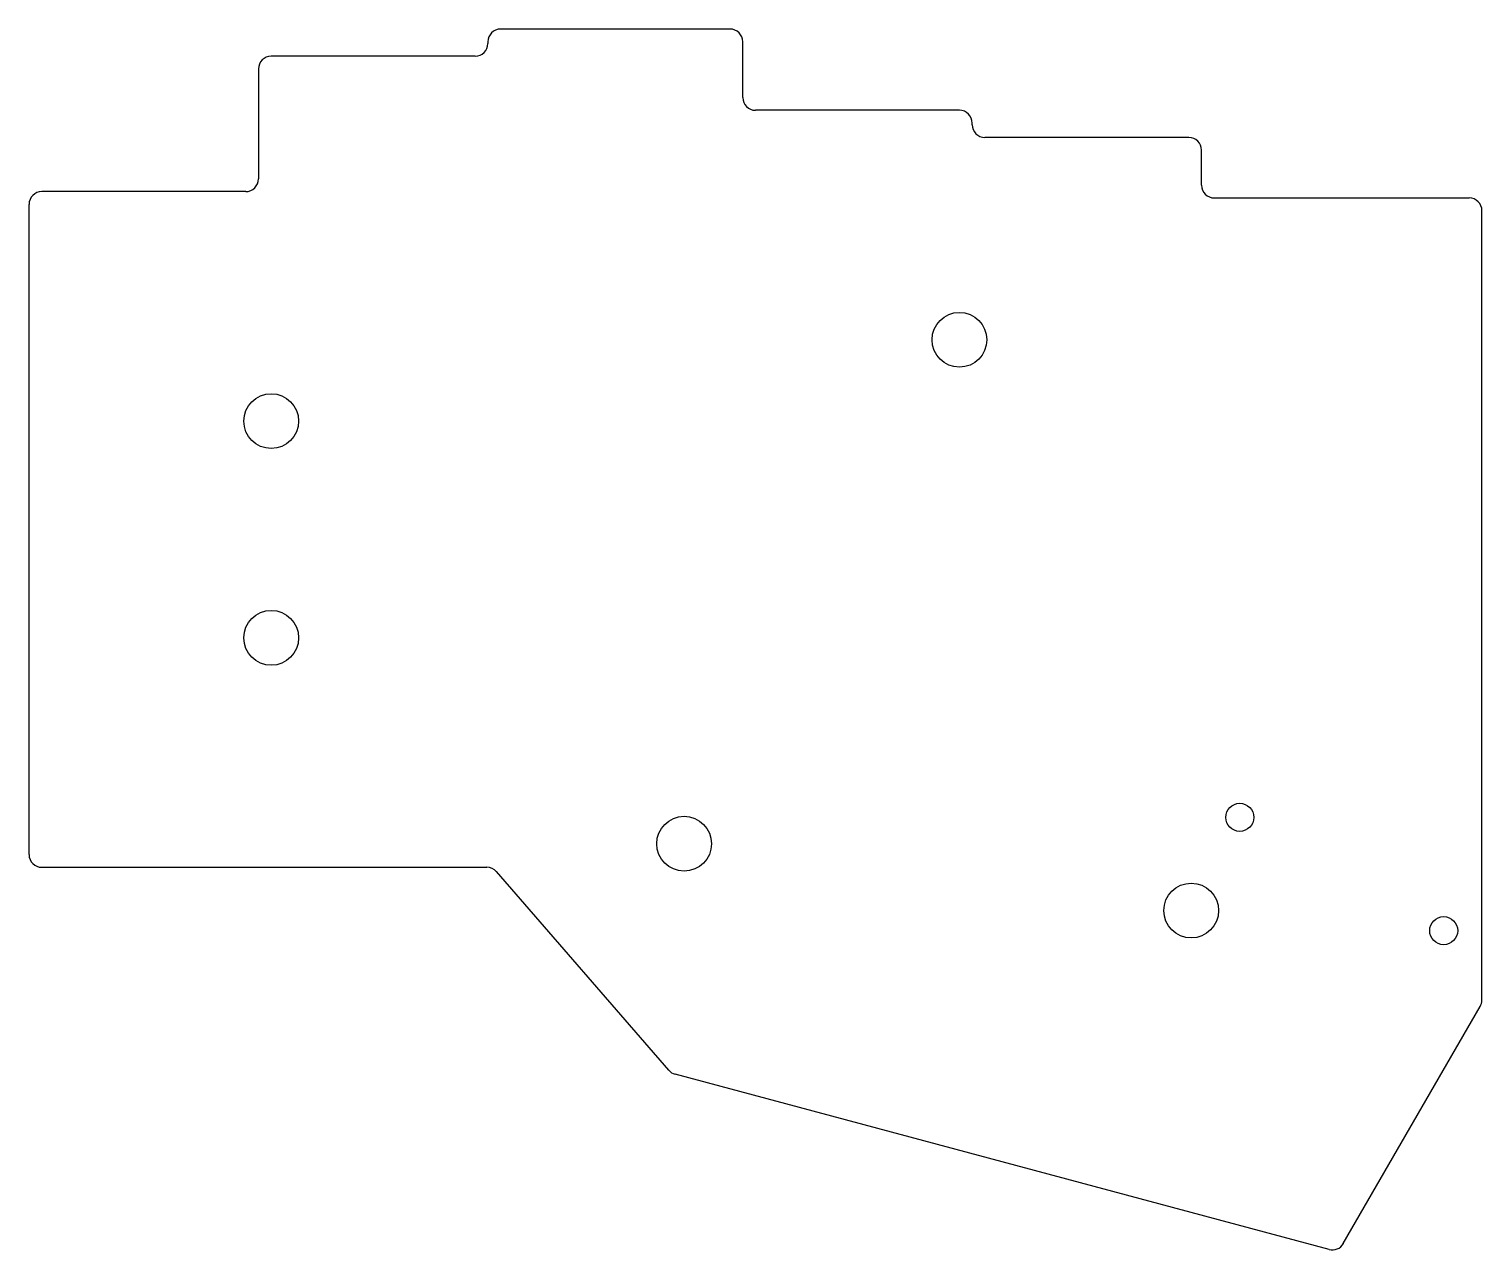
# Model space of a CAD drawing. Header units: millimetres. Extents: x 90 to 204, y -140 to -44.
import ezdxf

# ---------------------------------------------------------------- set-up
doc = ezdxf.new("R2010")
doc.units = ezdxf.units.MM

msp = doc.modelspace()

# ---------------------------------------------------------------- linework, layer by layer
for p, q in [((145, -43.75), (127, -43.75)), ((126, -44.75), (126, -44.88)), ((146, -49.12), (146, -44.75)), ((125, -45.88), (109, -45.88)), ((108, -46.88), (108, -55.5)), ((163, -50.12), (147, -50.12)), ((164, -51.25), (164, -51.12)), ((181, -52.25), (165, -52.25)), ((182, -56), (182, -53.25)), ((107, -56.5), (91, -56.5)), ((90, -108.5), (90, -57.5)), ((183, -57), (203, -57)), ((204, -119.91), (204, -58)), ((91, -109.5), (125.92, -109.5)), ((140.2, -125.42), (126.67, -109.84)), ((193.12, -139.01), (203.87, -120.41)), ((192, -139.48), (140.7, -125.73))]:
    msp.add_line(p, q)
for centre, radius in [((163, -68.12), 2.15), ((109, -74.5), 2.15), ((109, -91.5), 2.15), ((185, -105.58), 1.1), ((141.4, -107.65), 2.15), ((181.19, -112.89), 2.15), ((201, -114.47), 1.1)]:
    msp.add_circle(centre, radius)
for centre, start, end in [((127, -44.75), 90, 180), ((145, -44.75), 0, 90), ((125, -44.88), 270, 0), ((109, -46.88), 90, 180), ((147, -49.12), 180, 270), ((163, -51.12), 0, 90), ((165, -51.25), 180, 270), ((181, -53.25), 0, 90), ((107, -55.5), 270, 0), ((91, -57.5), 90, 180), ((183, -56), 180, 270), ((203, -58), 0, 90), ((91, -108.5), 180, 270), ((125.92, -110.5), 40.9717, 90), ((203, -119.91), 330, 0), ((140.95, -124.76), 220.9717, 255), ((192.26, -138.51), 255, 330)]:
    msp.add_arc(centre, 1, start, end)

doc.saveas('drawing.dxf')
